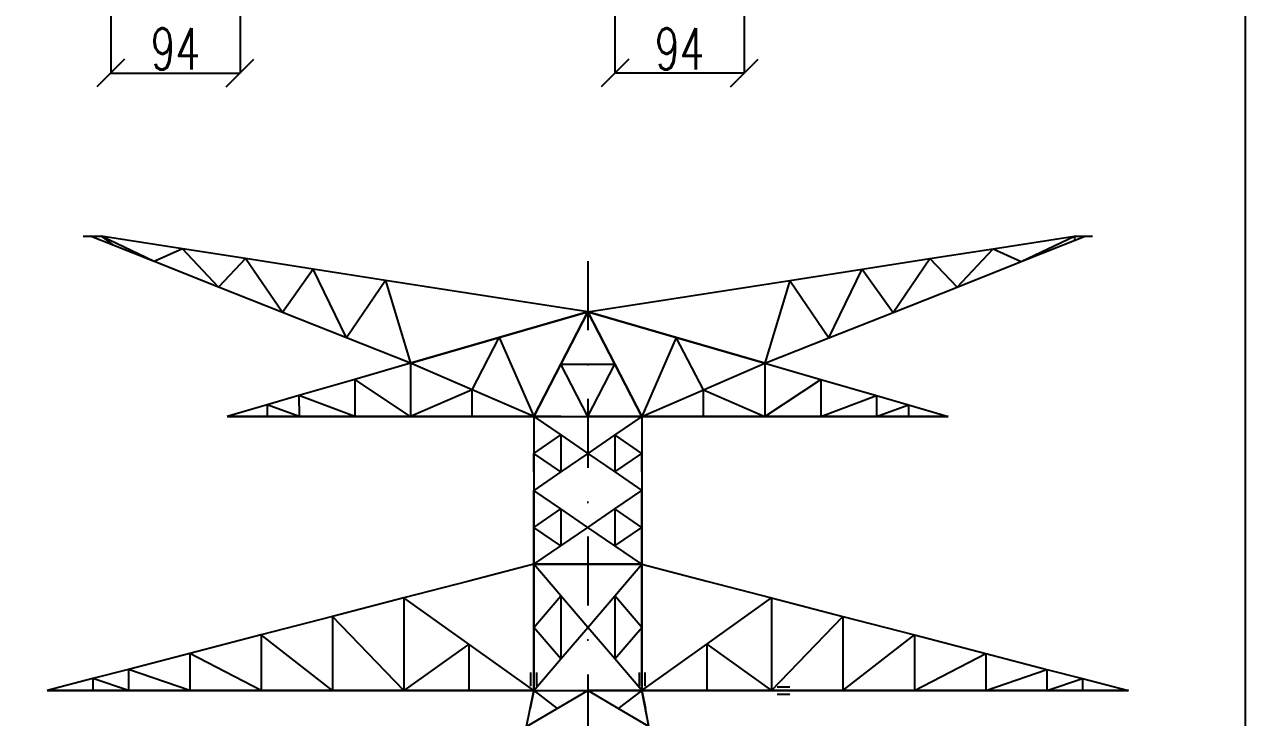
# Model space of a CAD drawing. Extents: x 512572 to 528792, y -20540 to -9023.
# Drawn here: x 527017 to 528792, y -15773 to -14766 of the extents above; entities that cross this region are included whole.
import ezdxf

# ---------------------------------------------------------------- set-up
doc = ezdxf.new("R2010")
doc.units = 0
doc.header["$LTSCALE"] = 200
doc.header["$MEASUREMENT"] = 0
doc.linetypes.add('DASHDOT', pattern=[1, 0.5, -0.25, 0, -0.25])
doc.layers.get('0').update_dxf_attribs({"linetype": 'CONTINUOUS'})
doc.layers.add('LS', color=7, linetype='CONTINUOUS')
doc.layers.add('MZ', color=6, linetype='DASHDOT')
doc.styles.add('RS', font='ROMANS8.shx', dxfattribs={"width": 0.7})
doc.dimstyles.new('TRATTO', dxfattribs={"dimscale": 0, "dimtxt": 60, "dimasz": 40, "dimexe": 0, "dimexo": 0, "dimgap": 5, "dimtad": 1, "dimrnd": 0.5, "dimdsep": 46, "dimtxsty": 'RS', "dimblk1": 'OBLIQUE', "dimblk2": 'OBLIQUE', "dimsah": 1, "dimcen": 0.09, "dimclrd": 2, "dimclre": 2, "dimclrt": 7, "dimadec": 0, "dimazin": 0, "dimtfac": 1, "dimtix": 1, "dimtmove": 2, "dimatfit": 3, "dimfxl": 1, "dimtolj": 1, "dimtzin": 0, "dimarcsym": 0})

# ---------------------------------------------------------------- blocks, each defined once
blk = doc.blocks.new('_OBLIQUE')
at = {"color": 0, "linetype": 'ByBlock'}
blk.add_line((-0.5, -0.5), (0.5, 0.5), dxfattribs=at)
blk = doc.blocks.new('*D158')
at = {"layer": 'LS', "color": 2, "lineweight": -2, "transparency": 16777216}
for p, q in [((527142.8, -13288.9), (527142.8, -14836.9)), ((527330.8, -14598.9), (527330.8, -14836.9)), ((527142.8, -14836.9), (527330.8, -14836.9))]:
    blk.add_line(p, q, dxfattribs=at)
at = {"layer": 'LS', "color": 2, "lineweight": -2, "transparency": 16777216, "xscale": 40, "yscale": 40, "zscale": 40, "rotation": 180.0000000000001}
blk.add_blockref('_OBLIQUE', (527142.8, -14836.9), dxfattribs=at)
at = {"layer": 'LS', "color": 2, "lineweight": -2, "transparency": 16777216, "xscale": 40, "yscale": 40, "zscale": 40}
blk.add_blockref('_OBLIQUE', (527330.8, -14836.9), dxfattribs=at)
at = {"layer": 'LS', "color": 7, "transparency": 16777216, "insert": (527236.8, -14801.9), "char_height": 60, "attachment_point": 5, "style": 'RS'}
blk.add_mtext('\\A1;94', dxfattribs=at)
blk = doc.blocks.new('*D160')
at = {"layer": 'LS', "color": 2, "lineweight": -2, "transparency": 16777216}
for p, q in [((528063.7, -13288.9), (528063.7, -14836.9)), ((527875.7, -14598.9), (527875.7, -14836.9)), ((528063.7, -14836.9), (527875.7, -14836.9))]:
    blk.add_line(p, q, dxfattribs=at)
at = {"layer": 'LS', "color": 2, "lineweight": -2, "transparency": 16777216, "xscale": 40, "yscale": 40, "zscale": 40, "rotation": 180}
blk.add_blockref('_OBLIQUE', (527875.7, -14836.9), dxfattribs=at)
at = {"layer": 'LS', "color": 2, "lineweight": -2, "transparency": 16777216, "xscale": 40, "yscale": 40, "zscale": 40}
blk.add_blockref('_OBLIQUE', (528063.7, -14836.9), dxfattribs=at)
at = {"layer": 'LS', "color": 7, "transparency": 16777216, "insert": (527969.7, -14801.9), "char_height": 60, "attachment_point": 5, "style": 'RS'}
blk.add_mtext('\\A1;94', dxfattribs=at)

msp = doc.modelspace()

# ---------------------------------------------------------------- linework, layer by layer
at = {"layer": 'LS', "color": 6, "ltscale": 0.01}
for p, q in [((527102.57, -15073.912), (527113.05, -15073.912)), ((527147.529, -15087.588), (527113.05, -15073.912)), ((527147.529, -15087.588), (527113.05, -15073.912)), ((527113.05, -15073.912), (527128.77, -15073.912)), ((527206.165, -15110.854), (527128.77, -15073.912)), ((527206.165, -15110.854), (527128.77, -15073.912)), ((527128.77, -15073.912), (527147.529, -15087.588)), ((527128.77, -15073.912), (527147.529, -15087.588)), ((527246.88, -15092.304), (527128.77, -15073.912)), ((527246.88, -15092.304), (527128.77, -15073.912)), ((528425.46, -15092.304), (528543.57, -15073.912)), ((528425.46, -15092.304), (528543.57, -15073.912)), ((528466.175, -15110.854), (528543.57, -15073.912)), ((528466.175, -15110.854), (528543.57, -15073.912)), ((528524.811, -15087.588), (528559.29, -15073.912)), ((528524.811, -15087.588), (528559.29, -15073.912)), ((528543.57, -15073.912), (528559.29, -15073.912)), ((528543.57, -15073.912), (528543.57, -15080.147)), ((528559.29, -15073.912), (528569.77, -15073.912)), ((527206.165, -15110.854), (527147.529, -15087.588)), ((527206.165, -15110.854), (527147.529, -15087.588)), ((527206.165, -15110.854), (527147.529, -15087.588)), ((527206.165, -15110.854), (527147.529, -15087.588)), ((527246.88, -15092.304), (527206.165, -15110.854)), ((527246.88, -15092.304), (527206.165, -15110.854)), ((527299.332, -15147.796), (527246.88, -15092.304)), ((527299.332, -15147.796), (527246.88, -15092.304)), ((527338.789, -15106.557), (527246.88, -15092.304)), ((527338.789, -15106.557), (527246.88, -15092.304)), ((527338.789, -15106.557), (527246.88, -15092.304)), ((527338.789, -15106.557), (527246.88, -15092.304)), ((528333.551, -15106.557), (528425.46, -15092.304)), ((528333.551, -15106.557), (528425.46, -15092.304)), ((528333.551, -15106.557), (528425.46, -15092.304)), ((528333.551, -15106.557), (528425.46, -15092.304)), ((528373.008, -15147.796), (528425.46, -15092.304)), ((528373.008, -15147.796), (528425.46, -15092.304)), ((528425.46, -15092.304), (528466.175, -15110.854)), ((528425.46, -15092.304), (528466.175, -15110.854)), ((528466.175, -15110.854), (528524.811, -15087.588)), ((528466.175, -15110.854), (528524.811, -15087.588)), ((528466.175, -15110.854), (528524.811, -15087.588)), ((528466.175, -15110.854), (528524.811, -15087.588)), ((527299.332, -15147.796), (527206.165, -15110.854)), ((527299.332, -15147.796), (527206.165, -15110.854)), ((527299.332, -15147.796), (527206.165, -15110.854)), ((527299.332, -15147.796), (527206.165, -15110.854)), ((527338.789, -15106.557), (527299.332, -15147.796)), ((527338.789, -15106.557), (527299.332, -15147.796)), ((527392.447, -15184.738), (527338.789, -15106.557)), ((527392.447, -15184.738), (527338.789, -15106.557)), ((527437.196, -15121.91), (527338.789, -15106.557)), ((527437.196, -15121.91), (527338.789, -15106.557)), ((527437.196, -15121.91), (527338.789, -15106.557)), ((527437.196, -15121.91), (527338.789, -15106.557)), ((527437.196, -15121.91), (527392.447, -15184.738)), ((527437.196, -15121.91), (527392.447, -15184.738)), ((527485.562, -15221.68), (527437.196, -15121.91)), ((527485.562, -15221.68), (527437.196, -15121.91)), ((527542.206, -15138.207), (527437.196, -15121.91)), ((527542.206, -15138.207), (527437.196, -15121.91)), ((527542.206, -15138.207), (527437.196, -15121.91)), ((527542.206, -15138.207), (527437.196, -15121.91)), ((528130.134, -15138.207), (528235.144, -15121.91)), ((528130.134, -15138.207), (528235.144, -15121.91)), ((528130.134, -15138.207), (528235.144, -15121.91)), ((528130.134, -15138.207), (528235.144, -15121.91)), ((528186.778, -15221.68), (528235.144, -15121.91)), ((528186.778, -15221.68), (528235.144, -15121.91)), ((528235.144, -15121.91), (528333.551, -15106.557)), ((528235.144, -15121.91), (528333.551, -15106.557)), ((528235.144, -15121.91), (528333.551, -15106.557)), ((528235.144, -15121.91), (528333.551, -15106.557)), ((528235.144, -15121.91), (528279.893, -15184.738)), ((528235.144, -15121.91), (528279.893, -15184.738)), ((528279.893, -15184.738), (528333.551, -15106.557)), ((528279.893, -15184.738), (528333.551, -15106.557)), ((528333.551, -15106.557), (528373.008, -15147.796)), ((528333.551, -15106.557), (528373.008, -15147.796)), ((528373.008, -15147.796), (528466.175, -15110.854)), ((528373.008, -15147.796), (528466.175, -15110.854)), ((528373.008, -15147.796), (528466.175, -15110.854)), ((528373.008, -15147.796), (528466.175, -15110.854)), ((527542.206, -15138.207), (527485.562, -15221.68)), ((527542.206, -15138.207), (527485.562, -15221.68)), ((527542.206, -15138.207), (527578.729, -15258.622)), ((527542.206, -15138.207), (527578.729, -15258.622)), ((527542.206, -15138.207), (527578.729, -15258.622)), ((527542.206, -15138.207), (527578.729, -15258.622)), ((527689.188, -15161.106), (527542.206, -15138.207)), ((527689.188, -15161.106), (527542.206, -15138.207)), ((527689.188, -15161.106), (527542.206, -15138.207)), ((527983.152, -15161.106), (528130.134, -15138.207)), ((527983.152, -15161.106), (528130.134, -15138.207)), ((527983.152, -15161.106), (528130.134, -15138.207)), ((527983.152, -15161.106), (528130.134, -15138.207)), ((528130.134, -15138.207), (528093.611, -15258.622)), ((528130.134, -15138.207), (528093.611, -15258.622)), ((528130.134, -15138.207), (528093.611, -15258.622)), ((528130.134, -15138.207), (528093.611, -15258.622)), ((528130.134, -15138.207), (528186.778, -15221.68)), ((528130.134, -15138.207), (528186.778, -15221.68)), ((527392.447, -15184.738), (527299.332, -15147.796)), ((527392.447, -15184.738), (527299.332, -15147.796)), ((527392.447, -15184.738), (527299.332, -15147.796)), ((527392.447, -15184.738), (527299.332, -15147.796)), ((528279.893, -15184.738), (528373.008, -15147.796)), ((528279.893, -15184.738), (528373.008, -15147.796)), ((528279.893, -15184.738), (528373.008, -15147.796)), ((528279.893, -15184.738), (528373.008, -15147.796)), ((527836.17, -15183.952), (527689.188, -15161.106)), ((527836.17, -15183.952), (527689.188, -15161.106)), ((527836.17, -15183.952), (527689.188, -15161.106)), ((527836.17, -15183.952), (527983.152, -15161.106)), ((527836.17, -15183.952), (527983.152, -15161.106)), ((527836.17, -15183.952), (527983.152, -15161.106)), ((527836.17, -15183.952), (527983.152, -15161.106)), ((527485.562, -15221.68), (527392.447, -15184.738)), ((527485.562, -15221.68), (527392.447, -15184.738)), ((527485.562, -15221.68), (527392.447, -15184.738)), ((527485.562, -15221.68), (527392.447, -15184.738)), ((527836.17, -15183.952), (527707.423, -15221.261)), ((527836.17, -15183.952), (527707.423, -15221.261)), ((527707.423, -15221.261), (527836.17, -15183.952)), ((527707.423, -15221.261), (527836.17, -15183.952)), ((527836.17, -15183.952), (527796.87, -15259.932)), ((527836.17, -15183.952), (527796.87, -15259.932)), ((527796.87, -15259.932), (527836.17, -15183.952)), ((527796.87, -15259.932), (527836.17, -15183.952)), ((527836.17, -15183.952), (527875.47, -15259.932)), ((527836.17, -15183.952), (527875.47, -15259.932)), ((527836.17, -15183.952), (527964.917, -15221.261)), ((527836.17, -15183.952), (527964.917, -15221.261)), ((527875.47, -15259.932), (527836.17, -15183.952)), ((527875.47, -15259.932), (527836.17, -15183.952)), ((527964.917, -15221.261), (527836.17, -15183.952)), ((527964.917, -15221.261), (527836.17, -15183.952)), ((528186.778, -15221.68), (528279.893, -15184.738)), ((528186.778, -15221.68), (528279.893, -15184.738)), ((528186.778, -15221.68), (528279.893, -15184.738)), ((528186.778, -15221.68), (528279.893, -15184.738)), ((527578.729, -15258.622), (527485.562, -15221.68)), ((527578.729, -15258.622), (527485.562, -15221.68)), ((527578.729, -15258.622), (527485.562, -15221.68)), ((527578.729, -15258.622), (527485.562, -15221.68)), ((527707.423, -15221.261), (527578.729, -15258.622)), ((527707.423, -15221.261), (527578.729, -15258.622)), ((527578.729, -15258.622), (527707.423, -15221.261)), ((527578.729, -15258.622), (527707.423, -15221.261)), ((527668.123, -15297.241), (527707.423, -15221.261)), ((527668.123, -15297.241), (527707.423, -15221.261)), ((527707.423, -15221.261), (527757.57, -15335.912)), ((527707.423, -15221.261), (527757.57, -15335.912)), ((527964.917, -15221.261), (527914.77, -15335.912)), ((527964.917, -15221.261), (527914.77, -15335.912)), ((527964.917, -15221.261), (528093.611, -15258.622)), ((527964.917, -15221.261), (528093.611, -15258.622)), ((528004.217, -15297.241), (527964.917, -15221.261)), ((528004.217, -15297.241), (527964.917, -15221.261)), ((528093.611, -15258.622), (527964.917, -15221.261)), ((528093.611, -15258.622), (527964.917, -15221.261)), ((528093.611, -15258.622), (528186.778, -15221.68)), ((528093.611, -15258.622), (528186.778, -15221.68)), ((528093.611, -15258.622), (528186.778, -15221.68)), ((528093.611, -15258.622), (528186.778, -15221.68)), ((527578.729, -15258.622), (527497.561, -15282.15)), ((527578.729, -15258.622), (527497.561, -15282.15)), ((527668.123, -15297.241), (527578.729, -15258.622)), ((527668.123, -15297.241), (527578.729, -15258.622)), ((527578.729, -15258.622), (527578.729, -15335.912)), ((527578.729, -15258.622), (527578.729, -15335.912)), ((527668.123, -15297.241), (527578.729, -15258.622)), ((527668.123, -15297.241), (527578.729, -15258.622)), ((527578.729, -15258.622), (527578.729, -15335.912)), ((527578.729, -15258.622), (527578.729, -15335.912)), ((527796.87, -15259.932), (527757.57, -15335.912)), ((527796.87, -15259.932), (527757.57, -15335.912)), ((527757.57, -15335.912), (527796.87, -15259.932)), ((527757.57, -15335.912), (527796.87, -15259.932)), ((527836.17, -15335.912), (527796.87, -15259.932)), ((527836.17, -15335.912), (527796.87, -15259.932)), ((527796.87, -15259.932), (527875.47, -15259.932)), ((527796.87, -15259.932), (527875.47, -15259.932)), ((527836.17, -15335.912), (527875.47, -15259.932)), ((527836.17, -15335.912), (527875.47, -15259.932)), ((527875.47, -15259.932), (527914.77, -15335.912)), ((527875.47, -15259.932), (527914.77, -15335.912)), ((527914.77, -15335.912), (527875.47, -15259.932)), ((527914.77, -15335.912), (527875.47, -15259.932)), ((528004.217, -15297.241), (528093.611, -15258.622)), ((528004.217, -15297.241), (528093.611, -15258.622)), ((528004.217, -15297.241), (528093.611, -15258.622)), ((528004.217, -15297.241), (528093.611, -15258.622)), ((528093.611, -15258.622), (528093.611, -15335.912)), ((528093.611, -15258.622), (528093.611, -15335.912)), ((528093.611, -15258.622), (528093.611, -15335.912)), ((528093.611, -15258.622), (528093.611, -15335.912)), ((528093.611, -15258.622), (528174.779, -15282.15)), ((528093.611, -15258.622), (528174.779, -15282.15)), ((527497.561, -15282.15), (527416.446, -15305.677)), ((527497.561, -15282.15), (527416.446, -15305.677)), ((527578.729, -15335.912), (527497.561, -15282.15)), ((527578.729, -15335.912), (527497.561, -15282.15)), ((527497.561, -15282.15), (527497.614, -15335.912)), ((527497.561, -15282.15), (527497.614, -15335.912)), ((528093.611, -15335.912), (528174.779, -15282.15)), ((528093.611, -15335.912), (528174.779, -15282.15)), ((528174.779, -15282.15), (528174.726, -15335.912)), ((528174.779, -15282.15), (528174.726, -15335.912)), ((528174.779, -15282.15), (528255.894, -15305.677)), ((528174.779, -15282.15), (528255.894, -15305.677)), ((527668.123, -15297.241), (527578.729, -15335.912)), ((527668.123, -15297.241), (527578.729, -15335.912)), ((527757.57, -15335.912), (527668.123, -15297.241)), ((527757.57, -15335.912), (527668.123, -15297.241)), ((527757.57, -15335.912), (527668.123, -15297.241)), ((527757.57, -15335.912), (527668.123, -15297.241)), ((527668.176, -15335.912), (527668.123, -15297.241)), ((527668.176, -15335.912), (527668.123, -15297.241)), ((527914.77, -15335.912), (528004.217, -15297.241)), ((527914.77, -15335.912), (528004.217, -15297.241)), ((527914.77, -15335.912), (528004.217, -15297.241)), ((527914.77, -15335.912), (528004.217, -15297.241)), ((528004.164, -15335.912), (528004.217, -15297.241)), ((528004.164, -15335.912), (528004.217, -15297.241)), ((528004.217, -15297.241), (528093.611, -15335.912)), ((528004.217, -15297.241), (528093.611, -15335.912)), ((527416.446, -15305.677), (527370.124, -15319.092)), ((527416.446, -15305.677), (527370.124, -15319.092)), ((527497.614, -15335.912), (527416.446, -15305.677)), ((527497.614, -15335.912), (527416.446, -15305.677)), ((527416.446, -15305.677), (527416.498, -15335.912)), ((527416.446, -15305.677), (527416.498, -15335.912)), ((527416.446, -15305.677), (527416.498, -15335.912)), ((528174.726, -15335.912), (528255.894, -15305.677)), ((528174.726, -15335.912), (528255.894, -15305.677)), ((528255.894, -15305.677), (528255.842, -15335.912)), ((528255.894, -15305.677), (528255.842, -15335.912)), ((528255.894, -15305.677), (528255.842, -15335.912)), ((528255.894, -15305.677), (528302.216, -15319.092)), ((528255.894, -15305.677), (528302.216, -15319.092)), ((527370.124, -15319.092), (527312.17, -15335.912)), ((527370.124, -15319.092), (527312.17, -15335.912)), ((527416.498, -15335.912), (527370.124, -15319.092)), ((527416.498, -15335.912), (527370.124, -15319.092)), ((527370.124, -15319.092), (527370.124, -15335.912)), ((527370.124, -15319.092), (527370.124, -15335.912)), ((528255.842, -15335.912), (528302.216, -15319.092)), ((528255.842, -15335.912), (528302.216, -15319.092)), ((528302.216, -15319.092), (528302.216, -15335.912)), ((528302.216, -15319.092), (528302.216, -15335.912)), ((528302.216, -15319.092), (528360.17, -15335.912)), ((528302.216, -15319.092), (528360.17, -15335.912)), ((527312.17, -15335.912), (527370.124, -15335.912)), ((527370.124, -15335.912), (527312.17, -15335.912)), ((527370.124, -15335.912), (527312.17, -15335.912)), ((527370.124, -15335.912), (527312.17, -15335.912)), ((527370.124, -15335.912), (527416.498, -15335.912)), ((527416.498, -15335.912), (527370.124, -15335.912)), ((527416.498, -15335.912), (527370.124, -15335.912)), ((527416.498, -15335.912), (527370.124, -15335.912)), ((527416.498, -15335.912), (527497.614, -15335.912)), ((527497.614, -15335.912), (527416.498, -15335.912)), ((527497.614, -15335.912), (527416.498, -15335.912)), ((527497.614, -15335.912), (527416.498, -15335.912)), ((527497.614, -15335.912), (527578.729, -15335.912)), ((527578.729, -15335.912), (527497.614, -15335.912)), ((527578.729, -15335.912), (527497.614, -15335.912)), ((527578.729, -15335.912), (527497.614, -15335.912)), ((527578.729, -15335.912), (527668.176, -15335.912)), ((527668.176, -15335.912), (527578.729, -15335.912)), ((527668.176, -15335.912), (527578.729, -15335.912)), ((527668.176, -15335.912), (527578.729, -15335.912)), ((527668.176, -15335.912), (527757.57, -15335.912)), ((527757.57, -15335.912), (527668.176, -15335.912)), ((527757.57, -15335.912), (527668.176, -15335.912)), ((527757.57, -15335.912), (527668.176, -15335.912)), ((527757.57, -15335.912), (527757.57, -15389.622)), ((527757.57, -15335.912), (527757.57, -15389.622)), ((527757.57, -15335.912), (527796.87, -15362.741)), ((527757.57, -15335.912), (527796.87, -15362.741)), ((527757.57, -15335.912), (527757.57, -15362.741)), ((527757.57, -15335.912), (527757.57, -15362.741)), ((527757.57, -15335.912), (527836.17, -15335.912)), ((527757.57, -15335.912), (527836.17, -15335.912)), ((527796.87, -15335.912), (527757.57, -15335.912)), ((527757.57, -15335.912), (527796.87, -15335.912)), ((527757.57, -15335.912), (527796.87, -15335.912)), ((527757.57, -15335.912), (527796.87, -15335.912)), ((527796.87, -15335.912), (527875.47, -15335.912)), ((527796.87, -15335.912), (527875.47, -15335.912)), ((527796.87, -15335.912), (527836.17, -15335.912)), ((527796.87, -15335.912), (527836.17, -15335.912)), ((527836.17, -15335.912), (527914.77, -15335.912)), ((527836.17, -15335.912), (527914.77, -15335.912)), ((527875.47, -15335.912), (527836.17, -15335.912)), ((527875.47, -15335.912), (527836.17, -15335.912)), ((527914.77, -15335.912), (527875.47, -15362.741)), ((527914.77, -15335.912), (527875.47, -15362.741)), ((527875.47, -15335.912), (527914.77, -15335.912)), ((527875.47, -15335.912), (527914.77, -15335.912)), ((527914.77, -15335.912), (527875.47, -15335.912)), ((527914.77, -15335.912), (527875.47, -15335.912)), ((527914.77, -15335.912), (527914.77, -15389.622)), ((527914.77, -15335.912), (527914.77, -15389.622)), ((527914.77, -15335.912), (527914.77, -15362.741)), ((527914.77, -15335.912), (527914.77, -15362.741)), ((527914.77, -15335.912), (528004.164, -15335.912)), ((528004.164, -15335.912), (527914.77, -15335.912)), ((527914.77, -15335.912), (528004.164, -15335.912)), ((527914.77, -15335.912), (528004.164, -15335.912)), ((528004.164, -15335.912), (528093.611, -15335.912)), ((528093.611, -15335.912), (528004.164, -15335.912)), ((528004.164, -15335.912), (528093.611, -15335.912)), ((528004.164, -15335.912), (528093.611, -15335.912)), ((528093.611, -15335.912), (528174.726, -15335.912)), ((528174.726, -15335.912), (528093.611, -15335.912)), ((528093.611, -15335.912), (528174.726, -15335.912)), ((528093.611, -15335.912), (528174.726, -15335.912)), ((528174.726, -15335.912), (528255.842, -15335.912)), ((528255.842, -15335.912), (528174.726, -15335.912)), ((528174.726, -15335.912), (528255.842, -15335.912)), ((528174.726, -15335.912), (528255.842, -15335.912)), ((528255.842, -15335.912), (528302.216, -15335.912)), ((528302.216, -15335.912), (528255.842, -15335.912)), ((528255.842, -15335.912), (528302.216, -15335.912)), ((528255.842, -15335.912), (528302.216, -15335.912)), ((528302.216, -15335.912), (528360.17, -15335.912)), ((528360.17, -15335.912), (528302.216, -15335.912)), ((528302.216, -15335.912), (528360.17, -15335.912)), ((528302.216, -15335.912), (528360.17, -15335.912)), ((527757.57, -15389.622), (527796.87, -15362.741)), ((527757.57, -15389.622), (527796.87, -15362.741)), ((527757.57, -15362.741), (527757.57, -15389.622)), ((527757.57, -15362.741), (527757.57, -15389.622)), ((527757.57, -15362.741), (527757.57, -15416.503)), ((527757.57, -15362.741), (527757.57, -15416.503)), ((527757.57, -15362.741), (527757.57, -15389.622)), ((527757.57, -15362.741), (527757.57, -15389.622)), ((527796.87, -15362.741), (527796.87, -15416.503)), ((527796.87, -15362.741), (527796.87, -15416.503)), ((527796.87, -15362.741), (527836.17, -15389.622)), ((527796.87, -15362.741), (527836.17, -15389.622)), ((527875.47, -15362.741), (527836.17, -15389.622)), ((527875.47, -15362.741), (527836.17, -15389.622)), ((527875.47, -15362.741), (527875.47, -15416.503)), ((527875.47, -15362.741), (527875.47, -15416.503)), ((527914.77, -15389.622), (527875.47, -15362.741)), ((527914.77, -15389.622), (527875.47, -15362.741)), ((527914.77, -15362.741), (527914.77, -15389.622)), ((527914.77, -15362.741), (527914.77, -15389.622)), ((527914.77, -15362.741), (527914.77, -15416.503)), ((527914.77, -15362.741), (527914.77, -15416.503)), ((527914.77, -15362.741), (527914.77, -15389.622)), ((527914.77, -15362.741), (527914.77, -15389.622)), ((527796.87, -15416.503), (527757.57, -15389.622)), ((527796.87, -15416.503), (527757.57, -15389.622)), ((527757.57, -15416.503), (527757.57, -15389.622)), ((527757.57, -15416.503), (527757.57, -15389.622)), ((527757.57, -15389.622), (527757.57, -15443.332)), ((527757.57, -15389.622), (527757.57, -15443.332)), ((527757.57, -15389.622), (527757.57, -15416.503)), ((527757.57, -15389.622), (527757.57, -15416.503)), ((527836.17, -15389.622), (527796.87, -15416.503)), ((527836.17, -15389.622), (527796.87, -15416.503)), ((527836.17, -15389.622), (527875.47, -15416.503)), ((527836.17, -15389.622), (527875.47, -15416.503)), ((527875.47, -15416.503), (527914.77, -15389.622)), ((527875.47, -15416.503), (527914.77, -15389.622)), ((527914.77, -15416.503), (527914.77, -15389.622)), ((527914.77, -15416.503), (527914.77, -15389.622)), ((527914.77, -15389.622), (527914.77, -15443.332)), ((527914.77, -15389.622), (527914.77, -15443.332)), ((527914.77, -15389.622), (527914.77, -15416.503)), ((527914.77, -15389.622), (527914.77, -15416.503)), ((527796.87, -15416.503), (527757.57, -15443.332)), ((527796.87, -15416.503), (527757.57, -15443.332)), ((527757.57, -15416.503), (527757.57, -15443.332)), ((527757.57, -15416.503), (527757.57, -15443.332)), ((527875.47, -15416.503), (527914.77, -15443.332)), ((527875.47, -15416.503), (527914.77, -15443.332)), ((527914.77, -15416.503), (527914.77, -15443.332)), ((527914.77, -15416.503), (527914.77, -15443.332)), ((527757.57, -15497.042), (527757.57, -15443.332)), ((527757.57, -15497.042), (527757.57, -15443.332)), ((527796.87, -15470.161), (527757.57, -15443.332)), ((527796.87, -15470.161), (527757.57, -15443.332)), ((527757.57, -15443.332), (527757.57, -15470.161)), ((527757.57, -15443.332), (527757.57, -15470.161)), ((527875.47, -15470.161), (527914.77, -15443.332)), ((527875.47, -15470.161), (527914.77, -15443.332)), ((527914.77, -15497.042), (527914.77, -15443.332)), ((527914.77, -15497.042), (527914.77, -15443.332)), ((527914.77, -15443.332), (527914.77, -15470.161)), ((527914.77, -15443.332), (527914.77, -15470.161)), ((527757.57, -15497.042), (527796.87, -15470.161)), ((527757.57, -15497.042), (527796.87, -15470.161)), ((527757.57, -15497.042), (527757.57, -15470.161)), ((527757.57, -15497.042), (527757.57, -15470.161)), ((527757.57, -15470.161), (527757.57, -15523.923)), ((527757.57, -15470.161), (527757.57, -15523.923)), ((527757.57, -15470.161), (527757.57, -15497.042)), ((527757.57, -15470.161), (527757.57, -15497.042)), ((527796.87, -15470.161), (527796.87, -15523.923)), ((527796.87, -15470.161), (527796.87, -15523.923)), ((527836.17, -15497.042), (527796.87, -15470.161)), ((527836.17, -15497.042), (527796.87, -15470.161)), ((527836.17, -15497.042), (527875.47, -15470.161)), ((527836.17, -15497.042), (527875.47, -15470.161)), ((527914.77, -15497.042), (527875.47, -15470.161)), ((527914.77, -15497.042), (527875.47, -15470.161)), ((527875.47, -15470.161), (527875.47, -15523.923)), ((527875.47, -15470.161), (527875.47, -15523.923)), ((527914.77, -15497.042), (527914.77, -15470.161)), ((527914.77, -15497.042), (527914.77, -15470.161)), ((527914.77, -15470.161), (527914.77, -15523.923)), ((527914.77, -15470.161), (527914.77, -15523.923)), ((527914.77, -15470.161), (527914.77, -15497.042)), ((527914.77, -15470.161), (527914.77, -15497.042)), ((527796.87, -15523.923), (527757.57, -15497.042)), ((527796.87, -15523.923), (527757.57, -15497.042)), ((527757.57, -15523.923), (527757.57, -15497.042)), ((527757.57, -15523.923), (527757.57, -15497.042)), ((527757.57, -15550.752), (527757.57, -15497.042)), ((527757.57, -15550.752), (527757.57, -15497.042)), ((527757.57, -15497.042), (527757.57, -15523.923)), ((527757.57, -15497.042), (527757.57, -15523.923)), ((527796.87, -15523.923), (527836.17, -15497.042)), ((527796.87, -15523.923), (527836.17, -15497.042)), ((527875.47, -15523.923), (527836.17, -15497.042)), ((527875.47, -15523.923), (527836.17, -15497.042)), ((527875.47, -15523.923), (527914.77, -15497.042)), ((527875.47, -15523.923), (527914.77, -15497.042)), ((527914.77, -15523.923), (527914.77, -15497.042)), ((527914.77, -15523.923), (527914.77, -15497.042)), ((527914.77, -15550.752), (527914.77, -15497.042)), ((527914.77, -15550.752), (527914.77, -15497.042)), ((527914.77, -15497.042), (527914.77, -15523.923)), ((527914.77, -15497.042), (527914.77, -15523.923)), ((527757.57, -15550.752), (527796.87, -15523.923)), ((527757.57, -15550.752), (527796.87, -15523.923)), ((527757.57, -15523.923), (527757.57, -15550.752)), ((527757.57, -15523.923), (527757.57, -15550.752)), ((527914.77, -15550.752), (527875.47, -15523.923)), ((527914.77, -15550.752), (527875.47, -15523.923)), ((527914.77, -15523.923), (527914.77, -15550.752)), ((527914.77, -15523.923), (527914.77, -15550.752)), ((527757.57, -15550.752), (527663.25, -15575.223)), ((527757.57, -15550.752), (527663.25, -15575.223)), ((527757.57, -15550.752), (527663.25, -15575.223)), ((527757.57, -15550.752), (527663.25, -15575.223)), ((527757.57, -15550.752), (527914.77, -15550.752)), ((527757.57, -15550.752), (527914.77, -15550.752)), ((527757.57, -15550.752), (527914.77, -15550.752)), ((527914.77, -15550.752), (527757.57, -15550.752)), ((527757.57, -15642.452), (527757.57, -15550.752)), ((527757.57, -15642.452), (527757.57, -15550.752)), ((527796.87, -15596.602), (527757.57, -15550.752)), ((527796.87, -15596.602), (527757.57, -15550.752)), ((527757.57, -15550.752), (527757.57, -15596.602)), ((527757.57, -15550.752), (527757.57, -15596.602)), ((527875.47, -15596.602), (527914.77, -15550.752)), ((527875.47, -15596.602), (527914.77, -15550.752)), ((527914.77, -15550.752), (528009.09, -15575.223)), ((527914.77, -15550.752), (528009.09, -15575.223)), ((527914.77, -15642.452), (527914.77, -15550.752)), ((527914.77, -15642.452), (527914.77, -15550.752)), ((527914.77, -15550.752), (527914.77, -15596.602)), ((527914.77, -15550.752), (527914.77, -15596.602)), ((527914.77, -15550.752), (528009.09, -15575.223)), ((527914.77, -15550.752), (528009.09, -15575.223)), ((527663.25, -15575.223), (527568.93, -15599.641)), ((527663.25, -15575.223), (527568.93, -15599.641)), ((527663.25, -15575.223), (527568.93, -15599.641)), ((527663.25, -15575.223), (527568.93, -15599.641)), ((528009.09, -15575.223), (528103.41, -15599.641)), ((528009.09, -15575.223), (528103.41, -15599.641)), ((528009.09, -15575.223), (528103.41, -15599.641)), ((528009.09, -15575.223), (528103.41, -15599.641)), ((527568.93, -15599.641), (527465.178, -15626.575)), ((527568.93, -15599.641), (527465.178, -15626.575)), ((527663.25, -15666.923), (527568.93, -15599.641)), ((527663.25, -15666.923), (527568.93, -15599.641)), ((527568.93, -15599.641), (527568.93, -15734.152)), ((527568.93, -15599.641), (527568.93, -15734.152)), ((527663.25, -15666.923), (527568.93, -15599.641)), ((527663.25, -15666.923), (527568.93, -15599.641)), ((527568.93, -15599.641), (527568.93, -15734.152)), ((527568.93, -15599.641), (527568.93, -15734.152)), ((527757.57, -15642.452), (527796.87, -15596.602)), ((527757.57, -15642.452), (527796.87, -15596.602)), ((527757.57, -15642.452), (527757.57, -15596.602)), ((527757.57, -15642.452), (527757.57, -15596.602)), ((527757.57, -15596.602), (527757.57, -15688.302)), ((527757.57, -15596.602), (527757.57, -15688.302)), ((527757.57, -15596.602), (527757.57, -15642.452)), ((527757.57, -15596.602), (527757.57, -15642.452)), ((527796.87, -15596.602), (527796.87, -15688.302)), ((527796.87, -15596.602), (527796.87, -15688.302)), ((527836.17, -15642.452), (527796.87, -15596.602)), ((527836.17, -15642.452), (527796.87, -15596.602)), ((527836.17, -15642.452), (527875.47, -15596.602)), ((527836.17, -15642.452), (527875.47, -15596.602)), ((527914.77, -15642.452), (527875.47, -15596.602)), ((527914.77, -15642.452), (527875.47, -15596.602)), ((527875.47, -15596.602), (527875.47, -15688.302)), ((527875.47, -15596.602), (527875.47, -15688.302)), ((527914.77, -15642.452), (527914.77, -15596.602)), ((527914.77, -15642.452), (527914.77, -15596.602)), ((527914.77, -15596.602), (527914.77, -15688.302)), ((527914.77, -15596.602), (527914.77, -15688.302)), ((527914.77, -15596.602), (527914.77, -15642.452)), ((527914.77, -15596.602), (527914.77, -15642.452)), ((528009.09, -15666.923), (528103.41, -15599.641)), ((528009.09, -15666.923), (528103.41, -15599.641)), ((528009.09, -15666.923), (528103.41, -15599.641)), ((528009.09, -15666.923), (528103.41, -15599.641)), ((528103.41, -15599.641), (528103.41, -15734.152)), ((528103.41, -15599.641), (528103.41, -15734.152)), ((528103.41, -15599.641), (528103.41, -15734.152)), ((528103.41, -15599.641), (528103.41, -15734.152)), ((528103.41, -15599.641), (528207.162, -15626.575)), ((528103.41, -15599.641), (528207.162, -15626.575)), ((527465.178, -15626.575), (527361.426, -15653.456)), ((527465.178, -15626.575), (527361.426, -15653.456)), ((527568.93, -15734.152), (527465.178, -15626.575)), ((527568.93, -15734.152), (527465.178, -15626.575)), ((527465.178, -15626.575), (527465.178, -15734.152)), ((527465.178, -15626.575), (527465.178, -15734.152)), ((528103.41, -15734.152), (528207.162, -15626.575)), ((528103.41, -15734.152), (528207.162, -15626.575)), ((528207.162, -15626.575), (528207.162, -15734.152)), ((528207.162, -15626.575), (528207.162, -15734.152)), ((528207.162, -15626.575), (528310.914, -15653.456)), ((528207.162, -15626.575), (528310.914, -15653.456)), ((527361.426, -15653.456), (527257.674, -15680.337)), ((527361.426, -15653.456), (527257.674, -15680.337)), ((527465.178, -15734.152), (527361.426, -15653.456)), ((527465.178, -15734.152), (527361.426, -15653.456)), ((527361.426, -15653.456), (527361.426, -15734.152)), ((527361.426, -15653.456), (527361.426, -15734.152)), ((527796.87, -15688.302), (527757.57, -15642.452)), ((527796.87, -15688.302), (527757.57, -15642.452)), ((527757.57, -15688.302), (527757.57, -15642.452)), ((527757.57, -15688.302), (527757.57, -15642.452)), ((527757.57, -15734.152), (527757.57, -15642.452)), ((527757.57, -15734.152), (527757.57, -15642.452)), ((527757.57, -15642.452), (527757.57, -15688.302)), ((527757.57, -15642.452), (527757.57, -15688.302)), ((527796.87, -15688.302), (527836.17, -15642.452)), ((527796.87, -15688.302), (527836.17, -15642.452)), ((527875.47, -15688.302), (527836.17, -15642.452)), ((527875.47, -15688.302), (527836.17, -15642.452)), ((527875.47, -15688.302), (527914.77, -15642.452)), ((527875.47, -15688.302), (527914.77, -15642.452)), ((527914.77, -15688.302), (527914.77, -15642.452)), ((527914.77, -15688.302), (527914.77, -15642.452)), ((527914.77, -15734.152), (527914.77, -15642.452)), ((527914.77, -15734.152), (527914.77, -15642.452)), ((527914.77, -15642.452), (527914.77, -15688.302)), ((527914.77, -15642.452), (527914.77, -15688.302)), ((528207.162, -15734.152), (528310.914, -15653.456)), ((528207.162, -15734.152), (528310.914, -15653.456)), ((528310.914, -15653.456), (528310.914, -15734.152)), ((528310.914, -15653.456), (528310.914, -15734.152)), ((528310.914, -15653.456), (528414.666, -15680.337)), ((528310.914, -15653.456), (528414.666, -15680.337)), ((527663.25, -15666.923), (527568.93, -15734.152)), ((527663.25, -15666.923), (527568.93, -15734.152)), ((527757.57, -15734.152), (527663.25, -15666.923)), ((527757.57, -15734.152), (527663.25, -15666.923)), ((527757.57, -15734.152), (527663.25, -15666.923)), ((527757.57, -15734.152), (527663.25, -15666.923)), ((527663.25, -15666.923), (527663.25, -15734.152)), ((527663.25, -15666.923), (527663.25, -15734.152)), ((527914.77, -15734.152), (528009.09, -15666.923)), ((527914.77, -15734.152), (528009.09, -15666.923)), ((527914.77, -15734.152), (528009.09, -15666.923)), ((527914.77, -15734.152), (528009.09, -15666.923)), ((528009.09, -15666.923), (528103.41, -15734.152)), ((528009.09, -15666.923), (528103.41, -15734.152)), ((528009.09, -15666.923), (528009.09, -15734.152)), ((528009.09, -15666.923), (528009.09, -15734.152)), ((527257.674, -15680.337), (527168.751, -15703.393)), ((527257.674, -15680.337), (527168.751, -15703.393)), ((527361.426, -15734.152), (527257.674, -15680.337)), ((527361.426, -15734.152), (527257.674, -15680.337)), ((527257.674, -15680.337), (527257.674, -15734.152)), ((527257.674, -15680.337), (527257.674, -15734.152)), ((527257.674, -15680.337), (527257.674, -15734.152)), ((527757.57, -15734.152), (527796.87, -15688.302)), ((527757.57, -15734.152), (527796.87, -15688.302)), ((527757.57, -15688.302), (527757.57, -15734.152)), ((527757.57, -15688.302), (527757.57, -15734.152)), ((527914.77, -15734.152), (527875.47, -15688.302)), ((527914.77, -15734.152), (527875.47, -15688.302)), ((527914.77, -15688.302), (527914.77, -15734.152)), ((527914.77, -15688.302), (527914.77, -15734.152)), ((528310.914, -15734.152), (528414.666, -15680.337)), ((528310.914, -15734.152), (528414.666, -15680.337)), ((528414.666, -15680.337), (528414.666, -15734.152)), ((528414.666, -15680.337), (528414.666, -15734.152)), ((528414.666, -15680.337), (528414.666, -15734.152)), ((528414.666, -15680.337), (528503.589, -15703.393)), ((528414.666, -15680.337), (528503.589, -15703.393)), ((527168.751, -15703.393), (527116.875, -15716.86)), ((527168.751, -15703.393), (527116.875, -15716.86)), ((527257.674, -15734.152), (527168.751, -15703.393)), ((527257.674, -15734.152), (527168.751, -15703.393)), ((527168.751, -15703.393), (527168.751, -15734.152)), ((527168.751, -15703.393), (527168.751, -15734.152)), ((527753.1, -15707.863), (527753.08, -15727.855)), ((527761.484, -15707.872), (527761.463, -15727.863)), ((527910.856, -15707.872), (527910.876, -15727.863)), ((527919.24, -15707.863), (527919.26, -15727.855)), ((528414.666, -15734.152), (528503.589, -15703.393)), ((528414.666, -15734.152), (528503.589, -15703.393)), ((528503.589, -15703.393), (528503.589, -15734.152)), ((528503.589, -15703.393), (528503.589, -15734.152)), ((528503.589, -15703.393), (528555.465, -15716.86)), ((528503.589, -15703.393), (528555.465, -15716.86)), ((527116.875, -15716.86), (527050.17, -15734.152)), ((527116.875, -15716.86), (527050.17, -15734.152)), ((527168.751, -15734.152), (527116.875, -15716.86)), ((527168.751, -15734.152), (527116.875, -15716.86)), ((527116.875, -15716.86), (527116.875, -15734.152)), ((527116.875, -15716.86), (527116.875, -15734.152)), ((528503.589, -15734.152), (528555.465, -15716.86)), ((528503.589, -15734.152), (528555.465, -15716.86)), ((528555.465, -15716.86), (528555.465, -15734.152)), ((528555.465, -15716.86), (528555.465, -15734.152)), ((528555.465, -15716.86), (528622.17, -15734.152)), ((528555.465, -15716.86), (528622.17, -15734.152)), ((527050.17, -15734.152), (527116.875, -15734.152)), ((527116.875, -15734.152), (527050.17, -15734.152)), ((527116.875, -15734.152), (527050.17, -15734.152)), ((527116.875, -15734.152), (527050.17, -15734.152)), ((527116.875, -15734.152), (527168.751, -15734.152)), ((527168.751, -15734.152), (527116.875, -15734.152)), ((527168.751, -15734.152), (527116.875, -15734.152)), ((527168.751, -15734.152), (527116.875, -15734.152)), ((527168.751, -15734.152), (527257.674, -15734.152)), ((527257.674, -15734.152), (527168.751, -15734.152)), ((527257.674, -15734.152), (527168.751, -15734.152)), ((527257.674, -15734.152), (527168.751, -15734.152)), ((527257.674, -15734.152), (527361.426, -15734.152)), ((527361.426, -15734.152), (527257.674, -15734.152)), ((527361.426, -15734.152), (527257.674, -15734.152)), ((527361.426, -15734.152), (527257.674, -15734.152)), ((527361.426, -15734.152), (527465.178, -15734.152)), ((527465.178, -15734.152), (527361.426, -15734.152)), ((527465.178, -15734.152), (527361.426, -15734.152)), ((527465.178, -15734.152), (527361.426, -15734.152)), ((527465.178, -15734.152), (527568.93, -15734.152)), ((527568.93, -15734.152), (527465.178, -15734.152)), ((527568.93, -15734.152), (527465.178, -15734.152)), ((527568.93, -15734.152), (527465.178, -15734.152)), ((527568.93, -15734.152), (527663.25, -15734.152)), ((527663.25, -15734.152), (527568.93, -15734.152)), ((527663.25, -15734.152), (527568.93, -15734.152)), ((527663.25, -15734.152), (527568.93, -15734.152)), ((527663.25, -15734.152), (527757.57, -15734.152)), ((527757.57, -15734.152), (527663.25, -15734.152)), ((527757.57, -15734.152), (527663.25, -15734.152)), ((527757.57, -15734.152), (527663.25, -15734.152)), ((527747.3, -15786.552), (527757.57, -15734.152)), ((527747.3, -15786.552), (527757.57, -15734.152)), ((527752.435, -15760.352), (527757.57, -15734.152)), ((527752.435, -15760.352), (527757.57, -15734.152)), ((527757.57, -15734.152), (527752.435, -15760.352)), ((527757.57, -15734.152), (527752.435, -15760.352)), ((527757.57, -15734.152), (527836.17, -15734.152)), ((527757.57, -15734.152), (527796.87, -15734.152)), ((527757.57, -15734.152), (527796.87, -15734.152)), ((527757.57, -15734.152), (527796.87, -15734.152)), ((527757.57, -15734.152), (527796.87, -15734.152)), ((527757.57, -15734.152), (527836.17, -15734.152)), ((527757.57, -15734.152), (527836.17, -15734.152)), ((527757.57, -15734.152), (527836.17, -15734.152)), ((527757.57, -15734.152), (527796.87, -15734.152)), ((527757.57, -15734.152), (527796.87, -15734.152)), ((527757.57, -15734.152), (527796.87, -15734.152)), ((527757.57, -15734.152), (527796.87, -15734.152)), ((527757.57, -15734.152), (527791.735, -15760.352)), ((527757.57, -15734.152), (527791.735, -15760.352)), ((527791.735, -15760.352), (527836.17, -15734.152)), ((527791.735, -15760.352), (527836.17, -15734.152)), ((527796.87, -15734.152), (527875.47, -15734.152)), ((527796.87, -15734.152), (527875.47, -15734.152)), ((527796.87, -15734.152), (527836.17, -15734.152)), ((527796.87, -15734.152), (527836.17, -15734.152)), ((527796.87, -15734.152), (527875.47, -15734.152)), ((527796.87, -15734.152), (527875.47, -15734.152)), ((527796.87, -15734.152), (527836.17, -15734.152)), ((527796.87, -15734.152), (527836.17, -15734.152)), ((527836.17, -15734.152), (527914.77, -15734.152)), ((527875.47, -15734.152), (527836.17, -15734.152)), ((527875.47, -15734.152), (527836.17, -15734.152)), ((527836.17, -15734.152), (527914.77, -15734.152)), ((527836.17, -15734.152), (527914.77, -15734.152)), ((527836.17, -15734.152), (527914.77, -15734.152)), ((527875.47, -15734.152), (527836.17, -15734.152)), ((527875.47, -15734.152), (527836.17, -15734.152)), ((527880.605, -15760.352), (527836.17, -15734.152)), ((527880.605, -15760.352), (527836.17, -15734.152)), ((527914.77, -15734.152), (527875.47, -15734.152)), ((527875.47, -15734.152), (527914.77, -15734.152)), ((527914.77, -15734.152), (527875.47, -15734.152)), ((527914.77, -15734.152), (527875.47, -15734.152)), ((527914.77, -15734.152), (527875.47, -15734.152)), ((527875.47, -15734.152), (527914.77, -15734.152)), ((527914.77, -15734.152), (527875.47, -15734.152)), ((527914.77, -15734.152), (527875.47, -15734.152)), ((527914.77, -15734.152), (527875.47, -15734.152)), ((527875.47, -15734.152), (527914.77, -15734.152)), ((527914.77, -15734.152), (527875.47, -15734.152)), ((527914.77, -15734.152), (527875.47, -15734.152)), ((527914.77, -15734.152), (527880.605, -15760.352)), ((527914.77, -15734.152), (527880.605, -15760.352)), ((527914.77, -15734.152), (528009.09, -15734.152)), ((528009.09, -15734.152), (527914.77, -15734.152)), ((527914.77, -15734.152), (528009.09, -15734.152)), ((527914.77, -15734.152), (528009.09, -15734.152)), ((527919.905, -15760.352), (527914.77, -15734.152)), ((527919.905, -15760.352), (527914.77, -15734.152)), ((527925.04, -15786.552), (527914.77, -15734.152)), ((527925.04, -15786.552), (527914.77, -15734.152)), ((527914.77, -15734.152), (527919.905, -15760.352)), ((527914.77, -15734.152), (527919.905, -15760.352)), ((528009.09, -15734.152), (528103.41, -15734.152)), ((528103.41, -15734.152), (528009.09, -15734.152)), ((528009.09, -15734.152), (528103.41, -15734.152)), ((528009.09, -15734.152), (528103.41, -15734.152)), ((528103.41, -15734.152), (528207.162, -15734.152)), ((528207.162, -15734.152), (528103.41, -15734.152)), ((528103.41, -15734.152), (528207.162, -15734.152)), ((528103.41, -15734.152), (528207.162, -15734.152)), ((528111.626, -15728.686), (528130.038, -15728.686)), ((528111.626, -15739.618), (528130.038, -15739.618)), ((528207.162, -15734.152), (528310.914, -15734.152)), ((528310.914, -15734.152), (528207.162, -15734.152)), ((528207.162, -15734.152), (528310.914, -15734.152)), ((528207.162, -15734.152), (528310.914, -15734.152)), ((528310.914, -15734.152), (528414.666, -15734.152)), ((528414.666, -15734.152), (528310.914, -15734.152)), ((528310.914, -15734.152), (528414.666, -15734.152)), ((528310.914, -15734.152), (528414.666, -15734.152)), ((528414.666, -15734.152), (528503.589, -15734.152)), ((528503.589, -15734.152), (528414.666, -15734.152)), ((528414.666, -15734.152), (528503.589, -15734.152)), ((528414.666, -15734.152), (528503.589, -15734.152)), ((528503.589, -15734.152), (528555.465, -15734.152)), ((528555.465, -15734.152), (528503.589, -15734.152)), ((528503.589, -15734.152), (528555.465, -15734.152)), ((528503.589, -15734.152), (528555.465, -15734.152)), ((528555.465, -15734.152), (528622.17, -15734.152)), ((528622.17, -15734.152), (528555.465, -15734.152)), ((528555.465, -15734.152), (528622.17, -15734.152)), ((528555.465, -15734.152), (528622.17, -15734.152)), ((527747.3, -15786.552), (527752.435, -15760.352)), ((527747.3, -15786.552), (527752.435, -15760.352)), ((527747.3, -15786.552), (527791.735, -15760.352)), ((527747.3, -15786.552), (527791.735, -15760.352)), ((527925.04, -15786.552), (527880.605, -15760.352)), ((527925.04, -15786.552), (527880.605, -15760.352)), ((527925.04, -15786.552), (527919.905, -15760.352)), ((527925.04, -15786.552), (527919.905, -15760.352))]:
    msp.add_line(p, q, dxfattribs=at)
at = {"layer": 'LS', "color": 8}
msp.add_lwpolyline([(512572.329, -9060.123), (512572.329, -20540.123), (525292.329, -20540.123), (525292.329, -18940.123), (528792.329, -18940.123), (528792.329, -9060.123), (512572.329, -9060.123)], close=True, dxfattribs=at)
at = {"layer": 'MZ'}
msp.add_line((527836.17, -15110.35), (527836.17, -17835.859), dxfattribs=at)

# ---------------------------------------------------------------- dimensions: what is measured, and where the dimension line sits
at = {"layer": 'LS'}
dim = msp.add_linear_dim(base=(527330.807, -14836.885), p1=(527142.807, -13288.885), p2=(527330.807, -14598.885), text='94', dimstyle='TRATTO', override={"dimscale": 1}, dxfattribs=at)
dim.commit()
dim.dimension.update_dxf_attribs({"geometry": '*D158', "text_midpoint": (527236.807, -14801.885)})
dim = msp.add_linear_dim(base=(527875.711, -14836.885), p1=(528063.711, -13288.885), p2=(527875.711, -14598.885), angle=180, text='94', dimstyle='TRATTO', override={"dimscale": 1}, dxfattribs=at)
dim.commit()
dim.dimension.update_dxf_attribs({"geometry": '*D160', "text_midpoint": (527969.711, -14801.885)})

doc.saveas('drawing.dxf')
